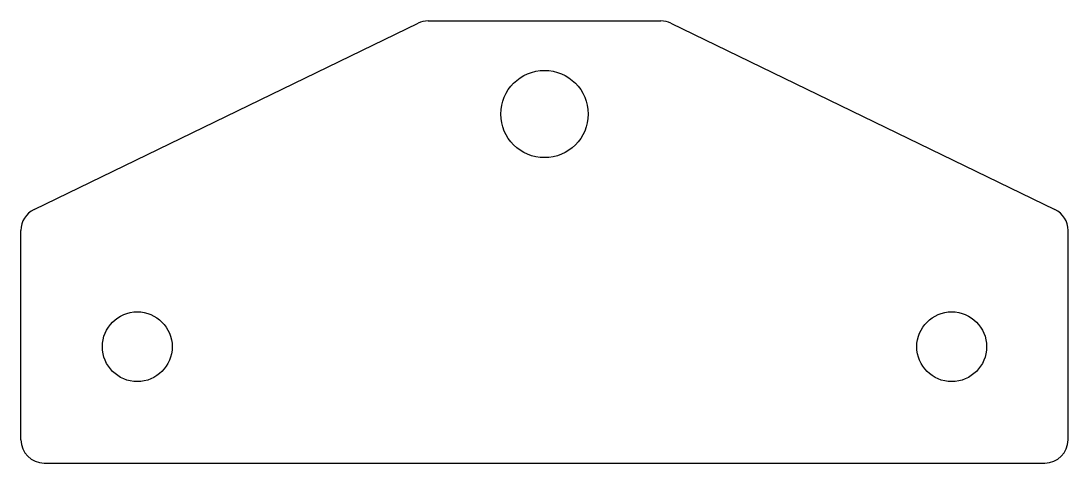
# Model space of a CAD drawing. Extents: x -45 to 45, y -10 to 28.
import ezdxf

# ---------------------------------------------------------------- set-up
doc = ezdxf.new("R2010")
doc.units = 0
doc.layers.add('Sketch', color=7, linetype='CONTINUOUS')

msp = doc.modelspace()

# ---------------------------------------------------------------- linework, layer by layer
at = {"layer": 'Sketch'}
for p, q in [((-10, 28), (10, 28)), ((-43.8725, 11.7996), (-10.8725, 27.7996)), ((10.8725, 27.7996), (43.8725, 11.7996)), ((-45, -8), (-45, 10)), ((45, -8), (45, 10)), ((-43, -10), (43, -10))]:
    msp.add_line(p, q, dxfattribs=at)
for centre, radius in [((0, 20), 3.75), ((-35, 0), 3), ((35, 0), 3)]:
    msp.add_circle(centre, radius, dxfattribs=at)
for centre, start, end in [((-10, 26), 90, 115.866), ((10, 26), 64.1336, 90), ((-43, 10), 115.866, -180), ((43, 10), 0, 64.1336), ((-43, -8), 180, -90), ((43, -8), -90, 0)]:
    msp.add_arc(centre, 2, start, end, dxfattribs=at)

doc.saveas('drawing.dxf')
